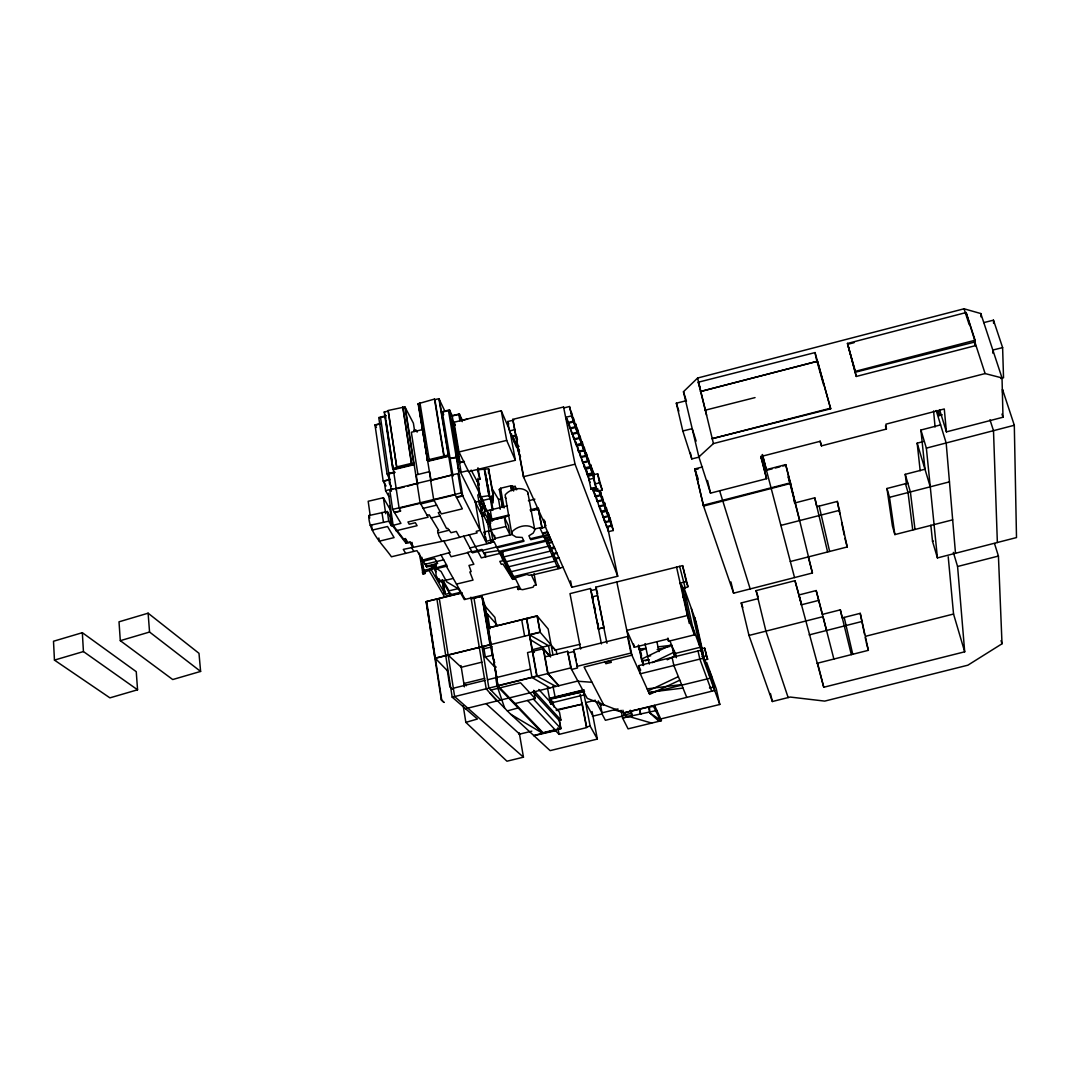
<?xml version="1.0" encoding="UTF-8"?>
<svg xmlns="http://www.w3.org/2000/svg" width="1070" height="1070" viewBox="0 0 1070 1070"><rect width="100%" height="100%" fill="white"/><g stroke="black" fill="none" stroke-linecap="round" stroke-linejoin="round"><path stroke-width="1.5" d="M940.61 424.897L920.909 430.033L926.366 448.129L937.427 557.925L1016.5 537.568L1014.306 425.258L1002.51 389.386L1002.603 392.73M488.482 473.114L488.629 468.807L477.728 469.797M488.629 468.807L493.35 495.624L493.056 502.86L490.983 498.486L482.57 500.492M550.702 539.026L503.007 550.502L502.472 560.921L499.81 561.349L501.308 564.345L502.967 563.997L512.704 579.365L515.432 578.669M527.791 493.899L527.684 491.959C521.785 485.874 510.002 488.843 505.147 494.902L511.888 534.452L516.155 537.113L522.213 537.448L523.939 541.3L497.095 547.8M653.556 706.387L660.23 719.909L661.046 719.709L654.546 705.317M760.984 456.342L766.588 478.705L710.507 493.136L698.87 456.917L683.462 391.727L697.613 378.031L964.043 308.789L980.802 313.55L1002.028 377.937L1002.991 417.233L946.428 431.879L939.634 409.85M698.87 456.917L713.436 443.568L985.109 373.564L1002.028 377.937M652.687 706.601L653.85 705.852L623.73 712.901L714.693 690.511L711.162 674.836M649.423 707.163L649.891 713.021L658.638 720.926L660.23 719.909L649.891 713.021L648.514 707.35M643.016 662.731L641.452 659.173L671.438 644.715L674.608 656.271L667.239 659.789M652.299 662.651L673.15 652.646M648.059 690.939L678.367 676.641M679.798 680.186L649.61 694.39L630.939 653.061L627.542 636.489L573.573 649.838L577.546 667.974L571.594 669.445L567.622 651.309L544.978 656.9M687.983 586.708L682.312 589.155L680.145 583.11L686.191 581.612L687.983 586.708L682.606 565.629L595.763 587.189L606.957 643.257M683.275 597.528L684.105 597.167L684.746 598.959M459.525 476.685L457.96 473.555L389.761 489.94L392.623 509.387L400.942 523.364L391.339 525.744L389.935 516.088L387.34 511.5L368.749 515.593C368.842 532.352 382.579 544.148 391.433 556.788L416.966 550.635L426.636 566.886L435.517 565.161L435.811 567.943L446.484 564.826M693.694 617.845L694.577 617.537L696.062 621.697L703.244 653.623M698.857 640.823L699.9 640.93L698.951 641.09M702.335 656.311L703.231 656.017L692.624 626.833M710.279 687.368L709.477 687.916L713.489 687.207L709.932 671.465M432.347 569.093L425.084 571.915L423.88 570.323L431.946 568.424L432.347 569.093L431.839 565.829M82.337 632.691L53.5 641.251L54.45 660.11L109.916 697.854L137.562 689.789L136.251 671.679L82.337 632.691L83.433 651.563L137.562 689.789M148.115 613.19L119.011 621.817L120.308 640.676L172.725 679.544L200.612 671.425L198.993 653.315L148.115 613.19L149.559 632.036L200.612 671.425M54.45 660.11L83.433 651.563M120.308 640.676L149.559 632.036M463.256 706.039L465.838 722.357L477.447 719.013L452.195 697.172L436.948 599.227M422.596 560.105L450.176 552.428L443.782 540.992L403.296 549.391L405.69 553.351M1000.744 378.539L1003.526 377.777L1002.617 347.603L993.482 320.171L983.785 322.605M507.367 710.895L518.161 707.939M489.993 693.159L509.828 713.409L533.743 735.505L560.921 728.657L559.195 719.201M847.493 343.457L966.103 312.534L975.118 340.233L975.385 345.663L856.294 376.453L847.493 343.457L856.294 376.453M698.135 468.954L695.059 469.757L694.791 468.928L702.468 466.948M937.668 410.907L939.112 415.601L942.229 414.785M772.353 468.767L766.347 470.332L766.173 469.676L785.714 464.634L790.596 483.439L703.565 506.07L694.791 468.928M775.349 467.991L779.856 466.814M782.865 466.025L785.861 465.249M926.366 448.129L1014.306 425.258M817.534 361.232L700.502 391.513L817.534 361.232L830.668 408.793L711.898 438.74L830.574 408.218M855.505 371.303L975.118 340.233M766.588 478.705L760.837 456.556L820.088 441.321L821.466 445.856L886.401 429.07L885.933 424.175L944.275 408.967L946.428 431.879M920.2 470.8L917.164 443.167L923.49 441.522M906.477 484.255L905.22 474.331L924.975 469.222L920.909 430.033M375.998 424.977L380.131 423.921M603.212 517.733L608.201 516.449L609.726 520.729L604.764 521.906L602.383 514.188M703.298 505.254L790.449 482.824L812.424 572.998L733.605 593.181L703.565 506.07L695.059 469.757L698.269 479.199M827.605 551.973L814.778 497.817L795.05 502.9L785.714 464.634M817.119 506.632L837.328 501.429L847.226 546.957L790.302 561.523M952.661 519.846L894.868 534.585L892.42 526.012L886.963 488.495L907.801 483.118M780.739 525.437L839.736 510.27M894.868 534.585L889.504 497.323L949.451 481.861M937.427 557.925L932.518 541.3L933.468 541.059M384.197 481.125L389.788 479.694M788.149 697.56L765.933 631.153L756.075 590.627L794.983 580.689L801.537 604.269M994.511 543.533L998.43 556.066L1002.015 643.779L967.868 665.192L824.716 701.104L790.195 697.051L772.366 701.519L748.973 635.446L741.229 602.945L758.028 598.652M851.332 654.639L840.324 609.846L822.375 614.407L816.183 590.56L798.956 594.96L801.39 604.55M794.983 580.689L823.753 687.248L964.699 651.804L957.583 566.498L998.43 556.066M396.783 467.523L388.303 411.054L384.237 411.99L392.636 468.459L396.783 467.523L388.076 410.492L404.915 406.934L413.394 423.185L414.678 431.437M418.129 403.738L434.487 399.07L434.901 399.672L444.144 455.994L448.236 454.991L448.865 456.261L427.746 461.357L418.129 403.738L418.785 405.035M706.574 415.187L698.269 382.217L815.059 352.578L830.668 408.793M849.232 343.911L854.034 342.694M384.143 480.805L385.588 490.662L392.61 488.87M705.023 410.251L755.045 397.599M492.026 488.535L498.54 499.476L501.201 498.794M801.136 604.858L818.777 600.377M748.973 635.446L823.004 616.654L833.878 659.053M842.451 617.858L860.226 613.337L868.372 650.319L817.065 663.306M809.134 634.911L862.407 621.376M402.721 406.948L411.428 463.39L413.662 463.35L414.358 464.634L393.372 469.703L392.636 468.459M427.104 460.113L429.177 459.592L419.935 402.708M576.529 446.136L581.746 444.826L583.792 450.002L578.469 451.326L575.606 441.535M581.919 459.204L584.661 467.964L589.958 466.627L586.079 452.61L592.125 473.02L587.002 474.224L584.22 464.701M593.77 475.949L590.627 464.674L596.017 487.251L590.787 488.495L591.041 489.177L596.244 487.987L597.421 491.183L602.209 490.033L597.648 473.783L587.751 476.257L586.534 470.252M865.831 636.209L953.544 614.033L948.221 556.774M1002.617 347.603L992.826 350.05L992.933 353.247M477.969 467.764L479.962 479.28L476.698 480.096L479.012 484.897L471.121 470.078M479.989 494.38L477.768 494.928L479.373 504.318L482.369 510.176L481.259 510.443L479.654 501.108L475.347 502.164M685.629 400.889L676.334 403.189L682.82 430.983L691.795 458.936L699.553 456.997M591.095 465.931L594.813 484.028L599.521 482.837L602.209 490.033M552.922 654.733L548.161 628.973L537.073 615.825L488.121 627.983L537.274 616.053L540.23 632.303L434.955 658.411L426.114 601.648L461.758 592.753M426.114 601.648L461.959 592.994M592.981 598.625L590.439 588.513L569.989 593.636L580.649 649.089M591.376 590.493L596.685 589.169L595.763 587.189M571.38 415.922L565.789 417.3L567.755 422.57L573.279 421.205L569.481 406.533L563.903 407.911L563.569 407.001L512.797 419.36L523.431 476.712L545.606 525.744L543.734 519.391M444.144 455.994L429.177 459.592M440.345 512.089L438.285 512.597L446.564 528.567L447.741 528.339L451.045 532.686L456.342 531.415L459.605 537.381L443.876 541.153M479.373 504.318L481.607 503.756L485.272 511.219L484.108 511.5L488.95 521.21L486.783 521.732M435.316 565.575L432.721 566.217L435.704 571.795M490.849 647.096L482.035 596.271L471.174 598.692L482.035 596.271L485.78 608.001M486.636 614.501L485.272 606.409L484.068 606.717L483.372 604.256L494.888 617.31L496.253 625.308L497.109 625.014L485.405 611.826L484.523 612.053L485.606 612.053L498.031 685.87M486.623 614.421L487.505 614.193L489.966 628.799M598.678 629.548L592.205 596.886L597.541 595.562L604.055 628.21M434.741 658.197L491.063 644.501M556.908 654.292L556.32 651.068L540.042 632.089L529.369 634.737L548.509 645.691L550.568 657.007M483.72 647.283L485.325 656.98L492.227 655.281L494.741 662.624M694.417 634.844L687.368 615.517L626.806 630.431L634.296 647.283L667.72 639.031L668.603 641.238L694.417 634.844L683.784 587.296L694.577 617.537L703.378 656.405L704.689 660.016L707.644 659.28L704.662 648.112L701.626 648.647L702.508 651.068M657.167 649.543L669.981 646.36M434.901 399.672L438.927 398.682L444.759 410.947M682.82 430.983L692.196 428.682L696.155 441.094M390.296 506.056L389.547 506.244L392.369 525.49L406.078 543.292L409.957 542.41L412.726 547.131L412.017 542.396M389.935 516.088L390.951 515.834M487.077 510.764L507.434 505.829M438.125 532.94L449.159 530.212M481.995 662.129L461.264 667.265L448.156 655.134M531.843 649.798L551.13 645.023M550.007 656.151L543.48 648.647L527.537 652.593L531.964 677.484L549.967 687.903M485.325 656.98L495.089 667.319L496.239 667.038M568.464 652.861L574.389 651.403M484.683 678.367L463.858 683.503L466.333 685.75M453.332 688.211L484.817 680.44M487.519 679.771L530.479 669.151M485.405 611.826L497.831 685.656L536.765 676.039L555.972 686.418M452.195 697.172L570.765 667.907L587.269 698.376L624.318 712.754M576.743 666.436L630.939 653.061M441.295 699.86L443.97 702.388L441.295 699.86L426.328 601.875M473.997 598.264L488.896 688.117L490.836 690.083L520.515 682.767L535.187 698.603L515.044 703.565M605.152 662.21L610.582 660.859M645.143 660.765L649.209 659.762L642.08 660.618M660.712 718.946L719.802 704.475L702.923 658.331L640.301 673.792L638.63 665.66L701.091 650.212L708.393 670.248M465.53 708.701L577.867 681.028M584.086 689.775L549.378 698.322L553.15 702.482L584.166 694.845M549.646 698.616L583.07 690.377M556.173 709.851L582.281 704.127L556.427 710.48M595.321 700.235L585.651 702.602L592.914 715.937M649.049 693.133L710.199 678.206L706.615 662.33L716.311 689.013L719.802 704.475M386.323 415.668L378.753 417.514L387.046 473.876L388.811 476.912M464.433 461.411L460.046 462.427L452.182 415.695L449.507 409.904L442.244 411.669L453.038 476.11M574.149 439.73L579.499 438.419L581.398 443.421L576.008 444.719L573.52 436.64M420.737 503.943L434.246 500.613M601.286 512.57L606.275 511.353L607.974 515.927L602.972 517.118L600.39 508.183M467.737 552.682L451.125 556.734L448.945 552.762M603.574 704.448L600.524 705.197L598.25 700.89M538.812 689.468L559.476 712.192L560.921 720.056L559.222 720.471L533.047 692.049M595.963 701.452L602.022 712.847L617.992 708.928M519.03 734.287L531.803 731.158M592.446 716.271L602.022 713.917L605.406 720.284L623.114 715.937M654.893 706.066L651.215 706.615M656.873 710.453L622.513 717.876L628.077 728.857L661.487 720.685L658.638 720.926M580.167 694.162L586.4 726.998L590.132 726.089L597.354 739.076L550.14 750.632L533.743 735.505M631.073 710.881L632.076 715.79L622.633 718.117L621.068 710.279M555.022 730.101L559.088 734.368L586.735 727.587L582.067 702.977M519.271 732.83L523.457 757.172L506.953 761.211L465.838 722.357M454.001 422.235L501.268 410.746L509.975 431.036L515.365 460.287L468.593 471.603L459.003 451.968L454.001 422.235L455.365 425.098M511.447 433.711L512.022 436.841L516.074 435.851M459.003 451.968L506.685 440.399L515.365 460.287M387.046 473.876L394.736 472.004M460.046 462.427L457.371 456.823L450.015 458.602L456.837 457.438L459.525 462.802L463.872 461.785M394.295 512.089L400.661 511.072L394.536 512.49M456.382 497.082L462.548 495.584M484.817 514.938L482.035 515.606L457.92 467.095L461.116 472.298L468.379 470.599L483.667 501.897L485.272 511.219M483.185 503.569L492.253 520.06L506.364 516.636M481.674 516.061L484.804 515.299M592.914 490.113L597.983 488.883M530.533 510.831L538.598 508.865L538.183 507.929L530.091 509.882M459.511 537.22L477.1 532.927L476.23 531.308L480.162 530.332L475.147 500.974M605.754 510.109L600.818 511.313L599.106 506.698L604.135 505.602L605.754 510.109L602.316 496.774M469.904 547.947L491.197 542.784L488.388 531.041M549.057 535.267L530.787 539.695L528.901 535.816L533.194 533.127L534.799 530.011L527.911 492.976M396.542 466.975L411.428 463.39M573.547 418.263L577.212 432.253L571.835 433.551L569.133 424.161M397.853 488.522L404.353 486.957M407.603 486.181L417.086 483.372M430.795 480.55L451.834 475.026M584.193 447.126L587.818 460.956L582.535 462.24L579.833 452.918M523.431 476.712L575.045 464.206L563.569 407.001M433.885 499.944L455.231 494.795M502.526 507.434L499.315 489.378L500.854 489.017L500.573 488.254L510.778 485.807L511.701 489.806M511.099 486.529L512.731 486.141L513.707 490.087M370.113 525.29L388.744 521.184L391.339 525.744M493.35 495.624L489.324 496.6L484.63 469.77M489.806 497.617L493.31 496.774L488.589 469.971M395.98 530.773L417.099 525.691L415.361 522.735L409.181 524.206L407.951 521.986L428.134 517.184L420.095 502.793L405.356 407.79M528.393 500.747L534.853 499.182M491.812 519.151L509.079 514.978M423.252 561.215L434.621 558.46L437.643 563.489L426.248 566.231M463.698 536.19L471.95 551.839L481.848 549.445L485.753 556.815L485.272 552.655L498.486 550.595M523.551 540.417L472.472 552.829L471.95 551.839M499.409 552.454L551.117 539.976M465.142 599.387L453.252 578.442L439.569 581.719L436.052 575.526L435.838 568.785L447.18 566.083L441 554.982M552.2 542.45L546.944 543.72L549.044 548.268L554.207 547.024M506.324 561.75L552.053 550.689M456.462 584.1L473.02 580.101L469.837 571.982L471.161 571.621L468.981 565.428L473.863 564.251L467.55 552.321L471.723 551.398M511.219 571.688L556.494 560.76M458.268 588.62L449.052 590.841L442.712 579.833M558.714 565.762L513.64 576.596M460.367 592.339L450.39 594.746L441.803 579.967M536.11 584.982L534.05 585.477L533.114 587.189L522.641 589.677L520.702 589.316L515.098 577.974L526.841 574.403L529.222 575.299L531.295 574.817L536.11 584.982L534.024 573.6M423.038 429.444L411.335 432.253L417.902 474.344M414.103 464.179L393.091 469.222L384.919 414.398M448.664 455.86L427.532 460.943L418.571 404.607M513.56 437.67L514.429 442.338L517.104 441.709M392.623 509.387L461.21 492.922L486.823 543.493L494.099 541.728L512.704 579.365M396.234 488.923L399.137 508.344L420.349 503.248M423.198 508.344L436.64 505.134M483.774 512.811L480.965 513.48L480.443 510.403M592.793 488.455L593.409 491.424L597.234 490.501M508.544 515.793L491.799 519.806L492.106 520.461M538.223 508.691L542.049 527.965L538.223 508.691L531.108 510.403L531.335 511.393M541.714 527.323L534.572 529.021C528.5 523.096 516.837 526.132 511.808 532.071L511.888 534.452L495.049 538.464L494.514 535.348M530.332 538.758L548.656 534.358M549.753 536.859L544.51 538.116L542.57 533.769L547.867 532.539M498.914 551.478L503.007 550.502M503.93 556.868L549.9 545.834M556.708 552.735L551.531 553.979L549.498 549.432L554.728 548.214M556.975 553.364L551.812 554.608L553.671 558.741L558.794 557.523M508.785 566.726L554.3 555.798M559.062 558.112L553.992 559.329L558.032 568.438L563.047 567.234M531.496 575.232L559.877 568.411L547.679 540.805M544.964 525.905L571.821 587.269L617.711 576.248L607.867 528.5M386.043 485.981L383.18 481.059L374.995 424.91L380.559 423.573M383.18 481.059L390.242 479.387M585.143 469.235L590.239 468.031M594.158 478.196L588.941 479.44L586.079 469.703M490.555 530.519L484.162 532.044L485.767 541.407L495.37 539.106L490.943 530.065L489.311 520.635L504.251 517.077L508.384 525.53L510.056 534.88L505.923 526.493L504.251 517.077M490.943 530.065L505.923 526.493M425.084 564.264L443.702 559.824M520.528 588.981L518.214 589.53L516.997 586.668L464.286 599.588L458.334 588.781L446.725 581.866L441.094 571.514L435.811 567.943M512.022 436.841L514.108 441.576L516.783 440.947M582.789 462.935L587.938 461.705M593.409 491.424L595.174 496.159L600.297 494.942L598.505 490.207M609.9 517.398L613.324 530.493L608.402 531.656L606.155 524.34M440.091 580.007L443.207 584.233L445.307 594.318L450.363 593.128L451.393 594.907L444.411 596.592L428.843 570.123M442.432 412.07L448.477 410.653L462.762 496.012L456.569 497.456M467.59 419.079L462.347 420.309L459.391 414.01L452.182 415.695M515.78 435.209L511.687 436.172L509.962 432.213M571.219 430.448L573.868 438.981L579.298 437.71L575.593 423.787L579.499 438.419M547.572 531.87L542.316 533.101L540.149 528.406L545.513 527.162L544.336 520.956M550.047 537.514L544.884 538.732L546.757 542.998L551.919 541.794M379.823 417.741L384.999 416.538M514.924 429.672L509.427 430.942L507.688 421.526L513.814 420.095M519.07 446.351L516.395 446.979L514.429 442.338M578.723 452.021L584.059 450.778L585.812 455.512L580.488 456.77L577.787 447.434M389.921 509.053L383.381 497.724L368.187 501.268L370.207 515.687M431.143 517.96L439.997 515.9M536.659 509.788L538.544 509.347M606.743 527.229L611.692 526.079L613.324 530.493M568.023 423.292L573.52 422.021L575.272 426.783L569.802 428.067L567.073 418.611M570.083 428.816L575.446 427.585L577.212 432.253M388.129 474.077L394.91 472.512M388.089 473.756L389.547 483.64L390.242 483.479M513.118 486.81L515.138 486.342L516.676 489.766M595.401 496.774L600.511 495.597L602.196 499.931L597.02 501.135L594.8 493.818M572.116 434.3L577.479 433.069M580.756 457.492L586.066 456.275L587.818 460.956M554.688 650.159L580.421 644.247M550.207 699.232L584.394 691.394M533.93 735.665L555.597 730.703M622.941 710.226L623.917 715.054L630.925 713.449L632.076 715.79M419.293 553.15L423.065 574.015L424.857 573.6L424.362 570.35M587.243 474.879L592.486 473.702M597.261 501.75L602.303 500.626L603.921 504.88L598.866 506.083L595.816 495.223M604.991 522.494L609.994 521.384L611.532 525.464L606.529 526.654L604.389 519.592M422.289 572.704L424.148 572.289L424.857 573.6M549.9 698.897L584.528 691.3M510.805 714.319L542.463 733.191L555.276 730.369M430.3 568.13L444.612 593.128M427.064 515.285L429.244 514.844L438.753 530.493L437.603 530.787L438.794 535.722L441.897 541.366M413.769 430.341L415.896 429.913L417.153 432.133M702.428 656.565L706.414 655.87L707.644 659.28M693.788 618.112L694.724 617.952M483.68 552.896L485.272 552.655M480.751 496.908L488.883 495.678L490.301 498.647M623.877 713.208L625.094 713.021M648.688 692.343L682.981 688.063M647.123 688.879L681.577 684.586M638.87 649.169L645.999 648.313L639.807 651.309L638.215 646.026M657.996 646.868L671.492 645.25M647.658 656.178L650.667 655.816M577.987 681.242L592.018 682.299M622.727 712.339L614.207 709.851M651.697 723.079L623.917 715.054M554.447 648.901L553.043 648.139M534.398 652.379L532.606 651.336M536.765 676.039L526.453 618.46L527.644 619.196M530.131 639.552L542.557 647.136L543.145 650.386M523.457 757.172L454.643 696.57L439.329 598.638M486.101 703.685L519.472 733.966M452.289 689.281L449.895 686.953L447.14 669.272M447.367 670.703L435.356 658.317M490.836 690.083L500.599 700.061M497.831 685.656L543.038 732.709L560.667 728.376L558.928 718.92M495.731 677.738L497.135 686.084L542.463 733.191M527.59 700.476L555.343 730.021M482.035 646.735L483.974 648.794L492.08 646.788L489.98 644.501L481.834 596.043M533.408 699.044L560.921 728.657M533.743 690.431L560.921 720.056M555.169 697.252L552.936 686.124M558.901 685.696L548.014 673.525L543.48 648.647M558.647 685.763L547.76 673.592L543.226 648.714L549.753 656.204M496.814 700.997L486.195 688.786L470.92 597.18M389.547 483.64L391.205 486.261M505.241 497.336L505.856 498.339M399.137 508.344L400.488 510.577M413.381 546.997L410.358 541.955L407.978 542.503L405.369 538.651L403.617 539.093L393.118 525.303L388.41 493.243M411.495 547.425L413.809 551.398M443.207 584.233L445.307 594.318M388.838 473.916L380.519 417.581M384.237 411.99L384.678 412.779M385.588 490.662L388.891 496.52M446.377 566.244L453.252 578.442M374.995 424.91L376.426 427.465M469.235 534.853L481.326 557.871L500.586 553.284L513.373 579.191M431.156 481.232L430.581 480.136L433.671 499.529L441.308 513.921L462.334 508.852L455.031 494.407L439.355 399.578M603.667 704.742L584.1 667.038L631.902 655.174L616.828 581.919M493.23 541.942L487.332 511.955M484.162 532.044L485.218 534.144M604.978 661.862L605.887 663.708L611.304 662.357L610.408 660.511M501.509 551.946L514.75 578.843M481.259 510.443L487.813 523.832L489.993 523.31L490.528 526.413M448.972 410.532L451.66 416.069L458.816 414.384L459.913 420.831M489.311 520.635L490.675 523.457M490.662 510.912L490.22 509.989L492.173 521.224M478.745 493.243L484.777 505.722M442.244 411.669L443.716 414.759M592.205 596.886L592.954 598.478M491.879 497.109L493.176 499.864M459.498 415.842L462.24 421.66M499.315 489.378L499.663 490.127M638.63 665.66L640.676 670.221M627.542 636.489L628.505 638.643M368.749 515.593L369.819 518.014M507.688 421.526L508.785 424.054M518.455 448.664L519.552 451.246M512.797 419.36L523.805 477.554M686.766 697.386L673.859 665.5L672.094 657.381M519.044 453.065L520.542 456.796M669.726 640.408L676.12 656.498M579.86 435.61L584.059 450.778M575.152 464.46L617.711 576.248M600.471 491.772L604.135 505.602M577.613 429.164L581.746 444.826M588.38 458.963L592.125 473.02M594.813 484.028L596.017 487.251M589.195 480.136L590.011 482.316M711.71 691.247L699.847 659.08L698.028 650.961M582.187 441.602L586.066 456.275M571.621 412.672L575.446 427.585M592.539 469.944L594.171 474.451M685.201 587.911L679.637 566.364M569.481 406.533L573.52 422.021M606.382 507.715L609.726 520.729M741.229 602.945L742.847 607.586M504.692 708.166L497.135 686.084M756.075 590.627L758.149 596.899M1001.975 414.09L1002.991 417.233M966.103 312.534L975.198 341.905L855.625 372.146L847.627 344.313M964.043 308.789L969.179 324.584M974.315 340.394L985.109 373.564M974.382 342.587L975.385 345.663M989.964 419.748L993.495 430.675L997.36 542.543M750.19 588.941L719.615 490.755M676.334 403.189L678.848 411.094M683.462 391.727L686.472 401.263M698.269 382.217L699.833 387.246M477.354 469.516L479.962 479.28M936.183 410.505L946.174 442.98L955.497 553.297M1001.052 640.636L1002.015 643.779M953.343 552.374L957.583 566.498M917.164 443.167L930.245 486.81M953.544 614.033L964.699 651.804M905.22 474.331L910.383 491.933L914.997 529.449M905.461 483.72L908.042 492.548L912.737 530.024M885.465 425.873L886.401 429.07M886.963 488.495L889.504 497.323M815.862 357.126L822.71 381.829M820.155 441.054L821.466 445.856M844.899 538.357L847.226 546.957M866.259 642.495L868.372 650.319M819.179 506.097L829.638 551.451M844.19 617.417L852.75 654.278M794.542 577.573L762.362 454.67M762.428 454.523L766.628 470.412M761.091 456.877L762.188 461.076M789.459 481.42L788.229 476.712L789.379 481.406M790.275 484.549L799.651 520.582M808.412 557.617L812.424 572.998M816.183 590.56L826.562 630.484M817.694 663.534L823.753 687.248M793.592 498.62L794.729 503.315M697.613 378.031L713.436 443.568M770.44 693.507L772.366 701.519M707.484 480.443L710.507 493.136M730.93 581.919L733.605 593.181M840.324 609.846L842.237 617.938M690.297 452.516L691.795 458.936M704.662 648.112L706.414 655.87M682.606 565.629L686.191 581.612M701.091 650.212L702.923 658.331M691.367 608.536L700.074 647.323L674.943 653.543L674.234 650.306M814.778 497.817L816.584 505.869M681.563 584.702L690.15 623.141L689.267 623.369L681.256 584.394M683.195 596.124L683.904 599.334M676.574 567.127L687.368 615.517M675.344 652.914L676.387 657.702M672.883 648.366L674.608 656.271M667.921 638.068L668.603 641.238M656.993 642.174L659 651.59M645.023 643.605L649.316 664.082M640.943 652.74L641.599 655.937M642.267 659.147L643.605 665.553M642.441 661.434L643.097 664.577M639.151 646.521L643.07 665.353M860.226 613.337L864.587 634.403M865.255 637.64L865.924 640.876M638.509 645.049L641.452 659.173M611.692 526.079L608.188 512.677L609.994 521.384M608.201 516.449L604.456 502.579L606.275 511.353M633.641 644.1L634.296 647.283M597.648 473.783L599.521 482.837M837.328 501.429L839.963 514.269M841.608 522.307L844.243 535.147M600.377 491.077L602.303 500.626M607.506 527.323L608.094 530.212M599.374 490.501L600.511 495.597M604.162 519.004L604.764 521.906M593.716 473.194L594.332 476.19M596.792 488.187L597.421 491.183M639.807 709.477L640.81 714.385M639.392 708.688L640.382 713.489M594.559 493.203L595.174 496.159M588.326 476.444L591.041 489.177M584.046 464.942L584.661 467.964M577.853 448.276L578.469 451.326M630.979 710.747L631.955 715.562M630.27 710.226L630.925 713.449M575.379 441.642L576.008 444.719M573.239 435.905L573.868 438.981M567.127 419.453L567.755 422.57M597.006 590.787L597.662 594.037M594.572 606.636L595.241 610.007M597.809 622.941L598.451 626.204M590.439 588.513L601.42 643.926M600.15 703.231L602.022 712.847M570.577 580.89L571.821 587.269M592.071 711.563L597.354 739.076M583.859 693.266L590.132 726.089M574.684 652.901L576.115 660.444M576.69 663.453L577.265 666.463M544.683 520.863L545.606 525.744M567.622 651.309L570.765 667.907M516.863 436.48L517.465 439.743M518.094 449.239L518.656 452.342L515.82 443.114M513.533 438.459L514.108 441.576M501.268 410.746L506.685 440.399M515.138 486.342L515.74 489.619M557.898 727.801L559.088 734.368M553.083 702.107L553.966 707.002M537.073 615.825L540.042 632.089M512.731 486.141L513.627 491.05M550.14 698.87L551.05 703.846M549.86 698.643L550.742 703.512M547.412 687.488L550.676 704.314M510.778 485.807L511.661 490.729M526.748 618.661L537.073 676.227M500.573 488.254L504.09 507.956M517.639 586.293L518.214 589.53M501.496 500.426L502.659 506.939M521.719 619.904L524.621 636.182M533.743 690.498L535.187 698.603M498.54 499.476L500.265 509.253M815.059 352.578L815.594 355.614M490.782 497.336L493.029 510.163M486.716 478.17L487.318 481.66M487.813 484.469L489.538 494.3M490.1 497.496L492.347 510.323M485.392 472.392L485.94 475.548M486.502 478.691L487.051 481.848M487.599 485.004L488.147 488.161M488.709 491.304L489.257 494.46M484.188 468.834L488.883 495.678M489.244 513.854L490.675 522.053M488.388 514.068L489.726 521.772M822.803 380.452L823.566 384.919M484.616 505.401L485.673 511.527M487.131 519.9L489.084 531.188M483.586 503.261L484.643 509.4M477.889 478.33L479.012 484.897M477.755 481.38L481.607 503.756M477.688 483.038L480.203 497.603M481.834 507.06L482.369 510.176M481.5 512.543L485.165 533.823M485.713 537.046L486.288 540.377M459.391 414.01L460.488 420.457M495.076 667.212L496.734 677.069M482.717 598.745L484.081 606.81M490.876 647.176L492.227 655.281M452.209 419.279L461.116 472.298M449.507 409.904L457.371 456.823M456.275 454.081L458.441 466.975M457.96 473.555L461.21 492.922M438.927 398.682L448.236 454.991M434.487 399.07L443.729 455.419M460.996 665.553L464.393 686.846M431.17 481.286L429.632 471.616L416.23 474.919L417.728 484.59M419.293 408.258L430.769 480.296M442.686 584.34L444.09 593.235M439.088 578.656L439.569 581.719M435.811 563.689L436.573 568.598M435.115 564.144L435.838 568.785M433.724 565.803L434.233 569.053M431.437 565.161L431.946 568.424M404.915 406.934L413.662 463.35M402.949 407.443L411.669 463.858M426.141 563.663L426.636 566.886M421.874 557.269L424.148 572.289M420.577 557.724L421.072 560.988M421.567 564.238L422.075 567.501M422.57 570.751L423.065 574.015M426.716 601.781L441.683 699.767M405.369 538.544L406.078 543.292M385.2 414.879L385.695 418.183M386.163 421.326L387.888 432.935M388.33 435.838L389.039 440.68M389.36 442.779L391.072 454.255M391.446 456.796L392.168 461.638M392.65 464.861L396.448 490.314M388.731 473.221L391.393 491.224M387.34 511.5L388.744 521.184M383.381 497.724L385.695 513.72M381.923 512.41L383.528 522.441M378.834 537.996L379.288 541.193L394.094 537.608L387.554 526.52L372.24 530.091L371.558 525.263M930.833 525.209L932.518 541.3M938.644 410.893L939.112 415.601M933.575 410.974L935.086 427.01M980.802 313.55L980.936 316.827M993.482 320.171L993.602 323.407M603.828 627.568L598.438 628.906L603.828 627.568"/></g></svg>
